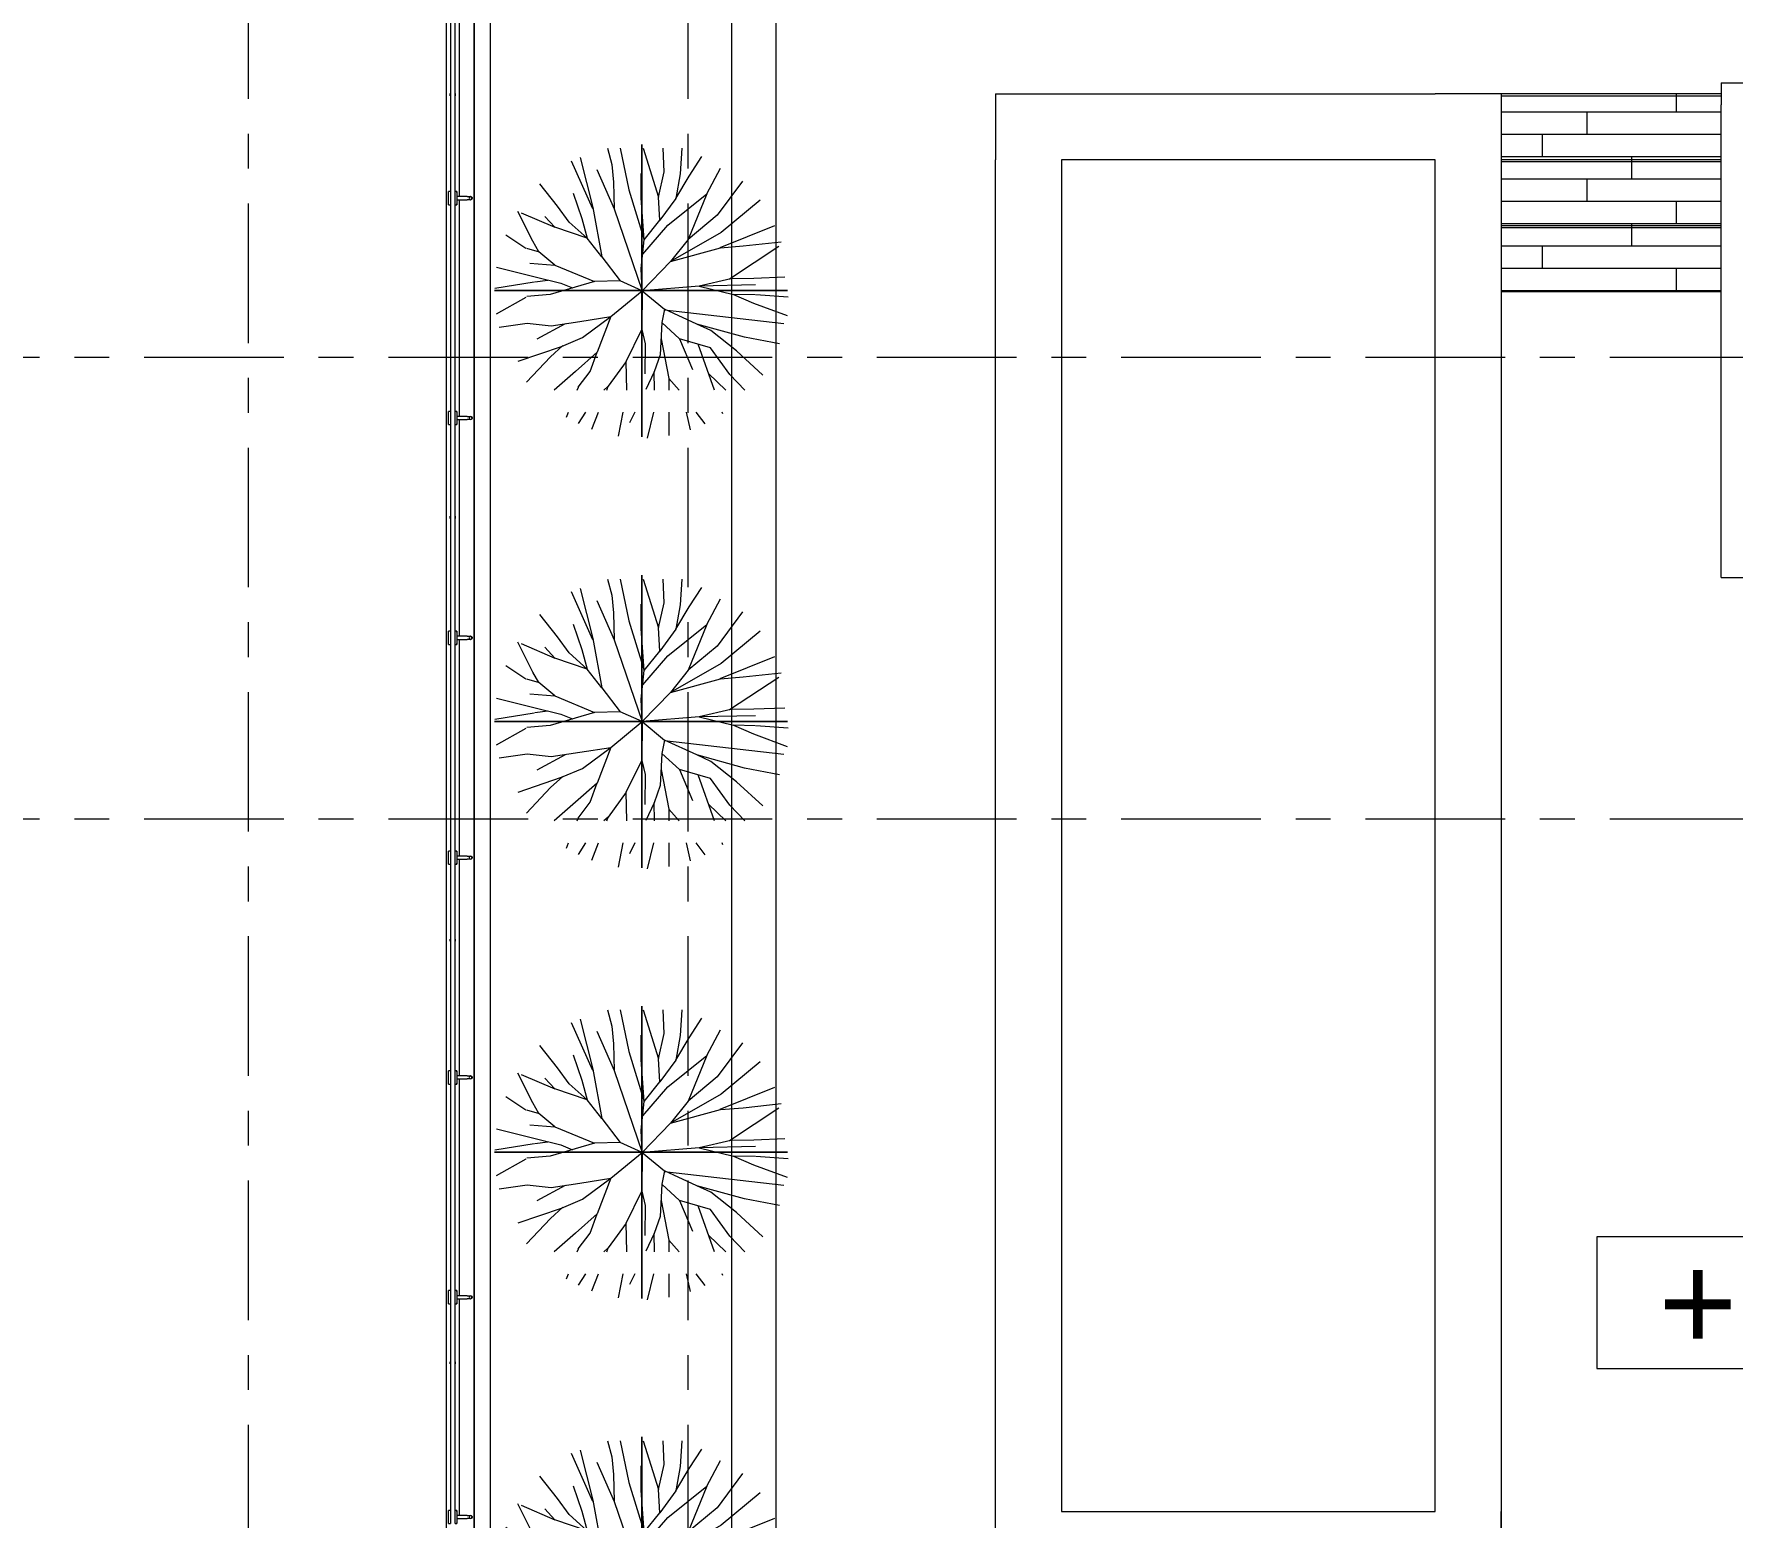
# Model space of a CAD drawing. Header units: millimetres. Extents: x -20144 to 117103, y -11426 to 48263.
# Drawn here: x 69525 to 77251, y 3175 to 9922 of the extents above; entities that cross this region are included whole.
import ezdxf
from ezdxf.enums import TextEntityAlignment as Align

# ---------------------------------------------------------------- set-up
doc = ezdxf.new("R2010")
doc.units = ezdxf.units.MM
doc.linetypes.add('Grid Line', pattern=[22.225, 12.7, -3.175, 3.175, -3.175])
doc.linetypes.add('Overhead 1_16_', pattern=[2.579687, 1.5875, -0.992188])
for name, color, linetype, lineweight in [('KI-HIEU-1', 151, 'Continuous', 9), ('L-SITE', 91, 'Continuous', 5), ('NET THAY 1', 41, 'Continuous', 5), ('NET THAY 2', 55, 'Continuous', 5), ('NET-THAY', 2, 'Continuous', 15), ('S-STRS', 31, 'Continuous', 5), ('TRUC', 225, 'Continuous', 5)]:
    doc.layers.add(name, color=color, linetype=linetype, lineweight=lineweight)
doc.styles.add('Arial', font='arial.ttf', dxfattribs={"height": 476.25})
pattern_1 = [(0, (77200.52, 9670.26), (0, 101.6), []), (90, (77200.52, 9670.26), (-203.2, 203.2), [101.6, -711.2]), (90, (77606.92, 9771.86), (-203.2, 203.2), [101.6, -711.2])]

# ---------------------------------------------------------------- blocks, each defined once
blk = doc.blocks.new('*U631')
at = {"color": 7, "ltscale": 30, "true_color": 0xffffff, "insert": (520, 350), "char_height": 200, "attachment_point": 5, "bg_fill": 3, "box_fill_scale": 1.25, "bg_fill_color": 256, "bg_fill_true_color": 13158600, "bg_fill_transparency": 0}
blk.add_mtext('\\A1;.      ..', dxfattribs=at)
blk.add_lwpolyline([(-200, 200), (1200, 200), (1200, 500), (-200, 500)], close=True)
at = {"color": 7, "style": 'Arial'}
blk.add_attdef('±0.000', text='', height=220, dxfattribs=at).set_placement((500, 350), align=Align.MIDDLE)
blk = doc.blocks.new('Railing - NBS_RailInfillPnl_Post-721024-MẶT BẰNG TẦNG 23')
at = {"layer": 'NET THAY 2'}
for p, q in [((-13, -5), (-13, 5)), ((13, 5), (13, -5))]:
    blk.add_line(p, q, dxfattribs=at)
blk = doc.blocks.new('Railing - Railing-573255-MẶT BẰNG TẦNG 23')
at = {"layer": 'NET THAY 1'}
for p, q in [((400.5, 11599.9), (400.5, -0.1)), ((527.5, 126.9), (527.5, 11472.9)), ((527.5, 11472.9), (527.5, 126.9)), ((460.5, 10168.7), (460.5, 9182)), ((460.5, 9168.7), (460.5, 8182)), ((460.5, 8168.7), (460.5, 7182)), ((460.5, 7168.7), (460.5, 6182)), ((460.5, 6168.7), (460.5, 5182)), ((460.5, 5168.7), (460.5, 4182)), ((460.5, 4168.7), (460.5, 3182))]:
    blk.add_line(p, q, dxfattribs=at)
at = {"extrusion": (0, 0, -1), "zscale": -1}
for p in [(-430.5, 9646.6), (-430.5, 7723.3), (-430.5, 5799.9), (-430.5, 3876.6)]:
    blk.add_blockref('Railing - NBS_RailInfillPnl_Post-721024-MẶT BẰNG TẦNG 23', p, dxfattribs=at)
blk = doc.blocks.new('Top Rail Type - Top Rail_Internal_-573260-MẶT BẰNG TẦNG 23')
at = {"layer": 'NET THAY 1'}
for p, q in [((419.8, 10146.3), (419.8, 9204.3)), ((441.3, 9201.3), (441.3, 10149.3)), ((419.8, 9146.3), (419.8, 8204.3)), ((441.3, 8201.3), (441.3, 9149.3)), ((419.8, 8146.3), (419.8, 7204.3)), ((441.3, 7201.3), (441.3, 8149.3)), ((419.8, 7146.3), (419.8, 6204.3)), ((441.3, 6201.3), (441.3, 7149.3)), ((419.8, 6146.3), (419.8, 5204.3)), ((441.3, 5201.3), (441.3, 6149.3)), ((419.8, 5146.3), (419.8, 4204.3)), ((441.3, 4201.3), (441.3, 5149.3)), ((419.8, 4146.3), (419.8, 3204.3)), ((441.3, 3201.3), (441.3, 4149.3))]:
    blk.add_line(p, q, dxfattribs=at)
blk = doc.blocks.new('ALB-RAILING 32 - ALB-BALUSTER-V86-MẶT BẰNG TẦNG 23')
at = {"layer": 'NET THAY 1'}
for p, q in [((-30, 101.1), (-30, 91.9)), ((-30, 101.1), (30, 101.1)), ((-29, 101.1), (-30, 101.1)), ((-30, 91.9), (-29, 91.9)), ((30, 91.9), (-30, 91.9)), ((30, 101.1), (29, 101.1)), ((29, 91.9), (30, 91.9)), ((30, 91.9), (30, 101.1)), ((-30, 70.4), (-30, 63.2)), ((-30, 70.4), (30, 70.4)), ((-29, 70.4), (-30, 70.4)), ((-30, 63.2), (-26, 63.2)), ((30, 63.2), (-30, 63.2)), ((-7, 63.2), (-7, 15)), ((7, 15), (7, 63.2)), ((26, 63.2), (30, 63.2)), ((30, 70.4), (29, 70.4)), ((30, 63.2), (30, 70.4))]:
    blk.add_line(p, q, dxfattribs=at)
at = {"layer": 'NET THAY 1', "flags": 128}
for points in [[(-7, 1.4), (-7, 1.7), (-7, 2), (-7, 2.3), (-7, 2.6), (-7, 3), (-7, 3.3), (-7, 3.7), (-7, 4.1), (-7, 4.5), (-7, 5), (-7, 5.4), (-7, 5.9), (-7, 6.4), (-7, 6.9), (-7, 7.4), (-7, 7.9), (-7, 8.5), (-7, 9), (-7, 9.6), (-7, 10.1), (-7, 10.7), (-7, 11.3), (-7, 11.9), (-7, 12.5), (-7, 13), (-7, 13.6), (-7, 14.2), (-7, 14.8), (-7, 15)], [(7, 0), (7, -0.3), (7, -0.6), (6.9, -0.8), (6.9, -1.1), (6.9, -1.4), (6.8, -1.7)], [(7, 15), (7, 14.4), (7, 13.8), (7, 13.2), (7, 12.6), (7, 12), (7, 11.4), (7, 10.9), (7, 10.3), (7, 9.7), (7, 9.2), (7, 8.6), (7, 8.1), (7, 7.5), (7, 7), (7, 6.5), (7, 6), (7, 5.6), (7, 5.1), (7, 4.7), (7, 4.2), (7, 3.8), (7, 3.4), (7, 3.1), (7, 2.7)], [(-3, -6.3), (-3.2, -6.2), (-3.5, -6.1), (-3.7, -5.9), (-4, -5.8), (-4.2, -5.6), (-4.4, -5.4), (-4.6, -5.3), (-4.8, -5.1), (-5, -4.9), (-5.2, -4.7), (-5.4, -4.5), (-5.6, -4.2), (-5.7, -4), (-5.9, -3.8), (-6, -3.5), (-6.2, -3.3), (-6.3, -3), (-6.4, -2.8), (-6.5, -2.5), (-6.6, -2.3), (-6.7, -2), (-6.8, -1.7), (-6.8, -1.5), (-6.9, -1.2)], [(0, -7), (-0.3, -7), (-0.6, -7), (-0.8, -6.9), (-1.1, -6.9), (-1.4, -6.9), (-1.7, -6.8)], [(6.6, -2.5), (6.4, -2.7), (6.3, -3), (6.2, -3.2), (6.1, -3.5), (5.9, -3.7), (5.8, -4), (5.6, -4.2), (5.4, -4.4), (5.3, -4.6), (5.1, -4.8), (4.9, -5), (4.7, -5.2), (4.5, -5.4), (4.2, -5.6), (4, -5.7), (3.8, -5.9), (3.5, -6), (3.3, -6.2), (3, -6.3), (2.8, -6.4), (2.5, -6.5), (2.3, -6.6), (2, -6.7), (1.7, -6.8), (1.5, -6.8), (1.2, -6.9), (0.9, -6.9), (0.6, -7), (0.4, -7), (0.1, -7), (0, -7)]]:
    blk.add_lwpolyline(points, dxfattribs=at)
at = {"layer": 'NET THAY 1'}
for start, end in [(90, 270), (270, 90)]:
    blk.add_arc((0, 0), 7, start, end, dxfattribs=at)
blk = doc.blocks.new('CAY XANH 1 - new block_dwg_110_植栽_中_高木 - 落葉1_φ4000_H5500-1445069-IDEA-4th Storey - Detail-714095-MẶT BẰNG TẦNG 23')
at = {"layer": 'L-SITE'}
for p, q in [((-667, 1111), (-958, 1760)), ((879, 1317), (625, 696)), ((-1850, 759), (-1578, 578)), ((1796, 880), (1057, 580)), ((-1570, 578), (-1398, 529)), ((1855, 599), (1188, 159)), ((-2000, 33), (-1462, 119)), ((-1453, 121), (-1278, 144)), ((-1975, -315), (-1571, -88)), ((1984, -88), (1545, -58)), ((-1423, -653), (-1041, -445)), ((1923, -449), (303, -262)), ((983, -1349), (762, -724)), ((1138, -1349), (902, -1122)), ((-880, -1349), (-864, -1308)), ((502, -1349), (365, -1191)), ((-1024, -1718), (-996, -1647)), ((-766, -1647), (-866, -1803)), ((-682, -1880), (-593, -1647)), ((-321, -1974), (-258, -1647)), ((-98, -1647), (-170, -1795)), ((76, -1999), (158, -1647)), ((365, -1647), (365, -1967)), ((659, -1888), (605, -1647)), ((855, -1808), (734, -1647)), ((1097, -1672), (1088, -1647))]:
    blk.add_line(p, q, dxfattribs=at)
at = {"layer": 'L-SITE', "flags": 128}
for points in [[(-470, 1933), (-408, 1715), (-389, 1474), (-379, 1110)], [(-297, 1933), (-181, 1368), (30, 691), (242, 956)], [(16, 1933), (224, 1272), (298, 1613), (287, 1933)], [(541, 1933), (518, 1586), (459, 1252), (641, 1557), (813, 1820)], [(-838, 1808), (-670, 1129), (-546, 458), (-743, 713), (-989, 932), (-1147, 1149), (-1389, 1451)], [(-615, 1645), (-379, 1110), (0, 0), (-295, 133)], [(10, 497), (348, 890), (879, 1317), (1065, 1665)], [(1939, 182), (1516, 167), (1206, 162), (773, 64), (0, 0), (-10, 303), (30, 691), (-10, 1257), (-10, 1592)], [(1364, 1487), (1021, 1024), (625, 696), (384, 396), (0, 0), (305, -251), (268, -432)], [(-934, 1324), (-819, 978), (-743, 713), (-1182, 862)], [(459, 1252), (242, 956), (224, 1272)], [(1602, 1227), (1074, 790), (384, 396), (1064, 582), (1374, 607), (1887, 662)], [(-1522, 376), (-1182, 348), (-1399, 530), (-1482, 672), (-1685, 1077)], [(-1640, 1059), (-1182, 862), (-1319, 1008)], [(-1974, 319), (-1451, 187), (-1104, 101), (-945, 37)], [(-1182, 348), (-645, 125), (-1245, -52), (-1564, -80)], [(-546, 458), (-295, 133), (-645, 125)], [(-1683, -957), (-1092, -755), (-807, -637), (-423, -352), (0, 0), (-5, -527)], [(1538, 78), (773, 64), (1241, -50)], [(1534, -57), (1241, -50), (1512, -168), (1971, -338)], [(-1938, -494), (-1560, -440), (-1235, -475), (-846, -416), (-423, -352), (-610, -834), (-905, -1095), (-1192, -1349)], [(508, -651), (268, -432), (248, -870), (165, -1101)], [(1865, -721), (1389, -632), (743, -453), (305, -251)], [(1640, -1145), (1284, -817), (935, -541), (743, -453)], [(-217, -960), (-5, -527), (44, -720), (39, -1126)], [(258, -651), (365, -1191), (365, -1349)], [(1397, -1349), (1191, -1135), (931, -773), (508, -651), (685, -1070)], [(-1567, -1243), (-1244, -895), (-1077, -745)], [(-867, -1310), (-703, -1095), (-608, -832)], [(-208, -1349), (-217, -960), (-458, -1297)], [(170, -1349), (165, -1101), (52, -1342)], [(-478, -1349), (-458, -1297), (-518, -1349)]]:
    blk.add_lwpolyline(points, dxfattribs=at)
blk = doc.blocks.new('CAY XANH 1 - new block_dwg-714094-MẶT BẰNG TẦNG 23')
at = {"xscale": 0.5, "yscale": 0.5, "zscale": 0.5}
blk.add_blockref('CAY XANH 1 - new block_dwg_110_植栽_中_高木 - 落葉1_φ4000_H5500-1445069-IDEA-4th Storey - Detail-714095-MẶT BẰNG TẦNG 23', (-494874, 495980), dxfattribs=at)
blk = doc.blocks.new('CAY XANH 1 - CAY XANH_dwg-714093-MẶT BẰNG TẦNG 23')
at = {"layer": 'L-SITE'}
for p, q in [((28746.5, 0), (28733, 0)), ((28788.3, 0), (28770.7, 0)), ((28931.4, 0), (28921.9, 0)), ((29155.3, 0), (29164.1, 0))]:
    blk.add_line(p, q, dxfattribs=at)
at = {"layer": 'L-SITE', "flags": 128}
for points in [[(28694.1, 0), (28684.6, 0), (28661.3, 0), (28659.4, 0), (28644, 0), (28634.5, 0), (28611.2, 0), (28603.7, 0), (28594.2, 0), (28603.7, 0), (28609.6, 0), (28592.2, 0), (28570.9, 0), (28578.4, 0), (28603.7, 0), (28662, 0), (28642.6, 0), (28600.1, 0), (28579.1, 0), (28609.9, 0), (28604, 0), (28575.2, 0), (28563.7, 0), (28584.7, 0), (28609.9, 0), (28613.8, 0), (28600.1, 0), (28611.8, 0), (28638.7, 0), (28677.6, 0), (28708.4, 0), (28713.9, 0), (28725.7, 0), (28715.9, 0), (28712.3, 0), (28702.5, 0), (28691, 0), (28706.4, 0), (28731.3, 0), (28735.2, 0), (28750.6, 0), (28756.5, 0), (28781.4, 0), (28806.3, 0), (28821.7, 0), (28833.5, 0), (28837.1, 0), (28862.3, 0), (28883.3, 0), (28898.7, 0), (28916, 0), (28931.4, 0)], [(28647.5, 0), (28660.7, 0), (28678.3, 0), (28673.9, 0), (28669.5, 0), (28647.5, 0)], [(29039.2, 0), (29014.3, 0), (28989.4, 0), (28974, 0), (28975.7, 0), (28958.6, 0), (28943.2, 0), (28925.9, 0), (28918, 0), (28931.4, 0), (28920, 0), (28895.1, 0), (28877.7, 0), (28821.5, 0), (28814, 0), (28794.6, 0), (28769.7, 0), (28707.5, 0), (28715.4, 0), (28722.9, 0), (28717.3, 0), (28707.5, 0), (28702, 0), (28694.1, 0)], [(28752.4, 0), (28737, 0), (28715.7, 0)], [(28715.7, 0), (28725.2, 0), (28721.6, 0), (28735, 0), (28740.6, 0), (28746.5, 0), (28765.8, 0), (28752.4, 0)], [(28733, 0), (28738.9, 0), (28756, 0), (28765.8, 0), (28771.4, 0), (28775.3, 0), (28781.2, 0), (28788.7, 0), (28792.7, 0), (28732.7, 0)], [(28732.7, 0), (28740.3, 0), (28815.9, 0), (28825.4, 0), (28881.6, 0), (28895.1, 0), (28898.7, 0), (28889.2, 0), (28895.1, 0), (28904.6, 0), (28921.9, 0), (28927.8, 0)], [(28763.8, 0), (28748.4, 0), (28746.5, 0)], [(28785.1, 0), (28788.7, 0), (28790.7, 0), (28785.1, 0), (28763.8, 0)], [(28770.7, 0), (28768.5, 0), (28779.5, 0), (28788.3, 0)], [(28817.6, 0), (28796.6, 0), (28785.1, 0)], [(28921.9, 0), (28908.5, 0), (28910.5, 0), (28893.1, 0), (28898.7, 0), (28893.1, 0), (28867.9, 0), (28812, 0)], [(28812, 0), (28823.5, 0), (28817.6, 0)], [(28927.8, 0), (28939.3, 0), (28941.3, 0), (28946.8, 0), (28956.7, 0), (28933.4, 0), (28921.9, 0), (28931.4, 0), (28946.8, 0), (28962.2, 0), (28970.1, 0), (28981.6, 0), (28995, 0)], [(29091.3, 0), (29110.6, 0), (29116.2, 0), (29106.7, 0), (29089.3, 0), (29081.8, 0), (29072, 0), (29058.5, 0), (29037.2, 0), (29033.6, 0), (29018.2, 0), (29008.4, 0), (29002.8, 0), (28997, 0), (28983.5, 0), (28966.2, 0), (28958.6, 0), (28956.7, 0), (28939.3, 0), (28921.9, 0)], [(28921.9, 0), (28931.4, 0), (28933.4, 0), (28943.2, 0), (28956.7, 0), (28954.7, 0), (28958.6, 0), (28975.7, 0), (28981.6, 0), (28987.5, 0), (29004.8, 0), (29037.2, 0), (29047.1, 0), (29053, 0), (29041.2, 0), (29043.1, 0), (29051, 0), (29068.4, 0)], [(28995, 0), (29010.4, 0), (29025.8, 0), (29020.2, 0), (29006.5, 0)], [(29006.5, 0), (29025.8, 0), (29029.7, 0), (29018.2, 0), (29025.8, 0), (29045.1, 0), (29053, 0), (29062.5, 0), (29070, 0), (29083.8, 0), (29108.7, 0), (29114.5, 0)], [(29312.7, 0), (29293.4, 0), (29302.9, 0), (29316.3, 0), (29320.3, 0), (29302.9, 0), (29285.5, 0), (29262.6, 0), (29270.1, 0), (29304.9, 0), (29312.7, 0), (29304.9, 0), (29297.3, 0), (29281.9, 0), (29327.3, 0), (29348.6, 0), (29330.1, 0), (29343.5, 0), (29390.9, 0), (29381.4, 0), (29362, 0), (29366, 0), (29373.5, 0), (29352.5, 0), (29344.7, 0), (29331.2, 0), (29311.9, 0), (29298.5, 0), (29229.9, 0), (29212.5, 0), (29205, 0), (29176.1, 0), (29168.3, 0), (29150.9, 0), (29145.3, 0), (29160.7, 0), (29174.2, 0), (29170.2, 0), (29152.9, 0), (29145.3, 0), (29102.8, 0), (29106.7, 0), (29070, 0), (29043.1, 0), (29037.2, 0)], [(29037.2, 0), (29058.5, 0), (29072, 0), (29087.4, 0), (29099.2, 0), (29089.3, 0), (29075.9, 0), (29068.4, 0), (29104.7, 0), (29116.2, 0)], [(29116.2, 0), (29091.3, 0), (29083.8, 0), (29070, 0), (29049, 0), (29039.2, 0)], [(29068.4, 0), (29056.6, 0), (29060.5, 0), (29112.3, 0), (29147, 0), (29158.4, 0), (29135.5, 0), (29131.6, 0), (29147, 0), (29162.4, 0), (29169.9, 0), (29187.3, 0), (29195.1, 0), (29222, 0), (29233.5, 0), (29256.7, 0), (29210.9, 0), (29220.4, 0), (29208.6, 0), (29224, 0), (29237.7, 0), (29247.2, 0), (29260.6, 0), (29268.5, 0), (29283.9, 0), (29299.3, 0), (29312.7, 0)], [(29114.5, 0), (29100.8, 0), (29091.3, 0)], [(29160.7, 0), (29147, 0), (29133.5, 0), (29139.4, 0), (29162.4, 0), (29170.2, 0), (29154.8, 0)], [(29164.1, 0), (29172.9, 0), (29179.5, 0), (29192.7, 0), (29186.1, 0), (29150.9, 0), (29144.3, 0), (29137.8, 0), (29144.3, 0), (29155.3, 0)], [(29154.8, 0), (29162.4, 0), (29181.7, 0), (29191.5, 0), (29185.6, 0), (29212.5, 0), (29224, 0), (29205, 0), (29199.1, 0), (29177.8, 0), (29179.7, 0)], [(29179.7, 0), (29174.2, 0), (29160.7, 0)], [(29221.3, 0), (29199.3, 0), (29186.1, 0), (29199.3, 0)], [(29199.3, 0), (29210.3, 0), (29230.1, 0), (29241.1, 0), (29283.4, 0), (29301, 0), (29296.6, 0), (29238.9, 0), (29241.1, 0), (29225.7, 0), (29221.3, 0)]]:
    blk.add_lwpolyline(points, dxfattribs=at)
for points in [[(28645.7, 0), (28641.3, 0), (28706.9, 0), (28676.5, 0), (28672.1, 0), (28685.3, 0), (28676.5, 0)], [(28690.8, 0), (28669.5, 0), (28662, 0), (28675.4, 0), (28681, 0), (28698.3, 0), (28700.3, 0)], [(28737.7, 0), (28750.9, 0), (28759.7, 0), (28755.3, 0), (28737.7, 0), (28711.3, 0), (28700.3, 0), (28698.1, 0), (28715.7, 0), (28717.9, 0), (28722.3, 0), (28739.9, 0)], [(28785.9, 0), (28783.7, 0), (28768.3, 0), (28757.3, 0), (28752.9, 0), (28748.5, 0), (28768.3, 0), (28777.1, 0)], [(28904.6, 0), (28915.6, 0), (28871.6, 0), (28805.9, 0), (28810.3, 0), (28803.7, 0), (28873.8, 0), (28882.6, 0)], [(28871.6, 0), (28858.4, 0), (28851.8, 0), (28862.8, 0)], [(28898, 0), (28909, 0), (28928.8, 0), (28931, 0), (28935.4, 0), (28942, 0), (28931, 0), (28909, 0), (28880.4, 0)], [(28926.6, 0), (28942, 0), (28957.4, 0), (28950.8, 0), (28975, 0), (28957.4, 0), (28948.6, 0), (28915.6, 0)], [(28970.6, 0), (28975, 0), (28957.4, 0), (28942, 0), (28955.2, 0), (28950.8, 0)], [(29036.6, 0), (29043.2, 0), (29045.4, 0), (29025.6, 0), (29023.4, 0)], [(29118, 0), (29115.8, 0), (29135.6, 0), (29140, 0), (29129, 0)], [(29157.5, 0), (29161.9, 0), (29190.5, 0), (29194.9, 0), (29192.7, 0), (29205.9, 0), (29225.7, 0), (29219.1, 0), (29205.9, 0), (29203.7, 0), (29192.7, 0), (29164.1, 0)], [(29287, 0), (29239.4, 0), (29231.8, 0), (29294.6, 0), (29300.5, 0), (29319.8, 0), (29304.4, 0)]]:
    blk.add_lwpolyline(points, close=True, dxfattribs=at)
blk = doc.blocks.new('CAY XANH 1 - CAY XANH_dwg-714092-MẶT BẰNG TẦNG 23')
at = {"layer": 'L-SITE'}
for p, q in [((0, -28746.5), (0, -28733)), ((0, -28788.3), (0, -28770.7)), ((0, -28931.4), (0, -28921.9)), ((0, -29155.3), (0, -29164.1))]:
    blk.add_line(p, q, dxfattribs=at)
at = {"layer": 'L-SITE', "flags": 128}
for points in [[(0, -28694.1), (0, -28684.6), (0, -28661.3), (0, -28659.4), (0, -28644), (0, -28634.5), (0, -28611.2), (0, -28603.7), (0, -28594.2), (0, -28603.7), (0, -28609.6), (0, -28592.2), (0, -28570.9), (0, -28578.4), (0, -28603.7), (0, -28662), (0, -28642.6), (0, -28600.1), (0, -28579.1), (0, -28609.9), (0, -28604), (0, -28575.2), (0, -28563.7), (0, -28584.7), (0, -28609.9), (0, -28613.8), (0, -28600.1), (0, -28611.8), (0, -28638.7), (0, -28677.6), (0, -28708.4), (0, -28713.9), (0, -28725.7), (0, -28715.9), (0, -28712.3), (0, -28702.5), (0, -28691), (0, -28706.4), (0, -28731.3), (0, -28735.2), (0, -28750.6), (0, -28756.5), (0, -28781.4), (0, -28806.3), (0, -28821.7), (0, -28833.5), (0, -28837.1), (0, -28862.3), (0, -28883.3), (0, -28898.7), (0, -28916), (0, -28931.4)], [(0, -28647.5), (0, -28660.7), (0, -28678.3), (0, -28673.9), (0, -28669.5), (0, -28647.5)], [(0, -29039.2), (0, -29014.3), (0, -28989.4), (0, -28974), (0, -28975.7), (0, -28958.6), (0, -28943.2), (0, -28925.9), (0, -28918), (0, -28931.4), (0, -28920), (0, -28895.1), (0, -28877.7), (0, -28821.5), (0, -28814), (0, -28794.6), (0, -28769.7), (0, -28707.5), (0, -28715.4), (0, -28722.9), (0, -28717.3), (0, -28707.5), (0, -28702), (0, -28694.1)], [(0, -28752.4), (0, -28737), (0, -28715.7)], [(0, -28715.7), (0, -28725.2), (0, -28721.6), (0, -28735), (0, -28740.6), (0, -28746.5), (0, -28765.8), (0, -28752.4)], [(0, -28733), (0, -28738.9), (0, -28756), (0, -28765.8), (0, -28771.4), (0, -28775.3), (0, -28781.2), (0, -28788.7), (0, -28792.7), (0, -28732.7)], [(0, -28732.7), (0, -28740.3), (0, -28815.9), (0, -28825.4), (0, -28881.6), (0, -28895.1), (0, -28898.7), (0, -28889.2), (0, -28895.1), (0, -28904.6), (0, -28921.9), (0, -28927.8)], [(0, -28763.8), (0, -28748.4), (0, -28746.5)], [(0, -28785.1), (0, -28788.7), (0, -28790.7), (0, -28785.1), (0, -28763.8)], [(0, -28770.7), (0, -28768.5), (0, -28779.5), (0, -28788.3)], [(0, -28817.6), (0, -28796.6), (0, -28785.1)], [(0, -28921.9), (0, -28908.5), (0, -28910.5), (0, -28893.1), (0, -28898.7), (0, -28893.1), (0, -28867.9), (0, -28812)], [(0, -28812), (0, -28823.5), (0, -28817.6)], [(0, -28927.8), (0, -28939.3), (0, -28941.3), (0, -28946.8), (0, -28956.7), (0, -28933.4), (0, -28921.9), (0, -28931.4), (0, -28946.8), (0, -28962.2), (0, -28970.1), (0, -28981.6), (0, -28995)], [(0, -29091.3), (0, -29110.6), (0, -29116.2), (0, -29106.7), (0, -29089.3), (0, -29081.8), (0, -29072), (0, -29058.5), (0, -29037.2), (0, -29033.6), (0, -29018.2), (0, -29008.4), (0, -29002.8), (0, -28997), (0, -28983.5), (0, -28966.2), (0, -28958.6), (0, -28956.7), (0, -28939.3), (0, -28921.9)], [(0, -28921.9), (0, -28931.4), (0, -28933.4), (0, -28943.2), (0, -28956.7), (0, -28954.7), (0, -28958.6), (0, -28975.7), (0, -28981.6), (0, -28987.5), (0, -29004.8), (0, -29037.2), (0, -29047.1), (0, -29053), (0, -29041.2), (0, -29043.1), (0, -29051), (0, -29068.4)], [(0, -28995), (0, -29010.4), (0, -29025.8), (0, -29020.2), (0, -29006.5)], [(0, -29006.5), (0, -29025.8), (0, -29029.7), (0, -29018.2), (0, -29025.8), (0, -29045.1), (0, -29053), (0, -29062.5), (0, -29070), (0, -29083.8), (0, -29108.7), (0, -29114.5)], [(0, -29312.7), (0, -29293.4), (0, -29302.9), (0, -29316.3), (0, -29320.3), (0, -29302.9), (0, -29285.5), (0, -29262.6), (0, -29270.1), (0, -29304.9), (0, -29312.7), (0, -29304.9), (0, -29297.3), (0, -29281.9), (0, -29327.3), (0, -29348.6), (0, -29330.1), (0, -29343.5), (0, -29390.9), (0, -29381.4), (0, -29362), (0, -29366), (0, -29373.5), (0, -29352.5), (0, -29344.7), (0, -29331.2), (0, -29311.9), (0, -29298.5), (0, -29229.9), (0, -29212.5), (0, -29205), (0, -29176.1), (0, -29168.3), (0, -29150.9), (0, -29145.3), (0, -29160.7), (0, -29174.2), (0, -29170.2), (0, -29152.9), (0, -29145.3), (0, -29102.8), (0, -29106.7), (0, -29070), (0, -29043.1), (0, -29037.2)], [(0, -29037.2), (0, -29058.5), (0, -29072), (0, -29087.4), (0, -29099.2), (0, -29089.3), (0, -29075.9), (0, -29068.4), (0, -29104.7), (0, -29116.2)], [(0, -29116.2), (0, -29091.3), (0, -29083.8), (0, -29070), (0, -29049), (0, -29039.2)], [(0, -29068.4), (0, -29056.6), (0, -29060.5), (0, -29112.3), (0, -29147), (0, -29158.4), (0, -29135.5), (0, -29131.6), (0, -29147), (0, -29162.4), (0, -29169.9), (0, -29187.3), (0, -29195.1), (0, -29222), (0, -29233.5), (0, -29256.7), (0, -29210.9), (0, -29220.4), (0, -29208.6), (0, -29224), (0, -29237.7), (0, -29247.2), (0, -29260.6), (0, -29268.5), (0, -29283.9), (0, -29299.3), (0, -29312.7)], [(0, -29114.5), (0, -29100.8), (0, -29091.3)], [(0, -29160.7), (0, -29147), (0, -29133.5), (0, -29139.4), (0, -29162.4), (0, -29170.2), (0, -29154.8)], [(0, -29164.1), (0, -29172.9), (0, -29179.5), (0, -29192.7), (0, -29186.1), (0, -29150.9), (0, -29144.3), (0, -29137.8), (0, -29144.3), (0, -29155.3)], [(0, -29154.8), (0, -29162.4), (0, -29181.7), (0, -29191.5), (0, -29185.6), (0, -29212.5), (0, -29224), (0, -29205), (0, -29199.1), (0, -29177.8), (0, -29179.7)], [(0, -29179.7), (0, -29174.2), (0, -29160.7)], [(0, -29221.3), (0, -29199.3), (0, -29186.1), (0, -29199.3)], [(0, -29199.3), (0, -29210.3), (0, -29230.1), (0, -29241.1), (0, -29283.4), (0, -29301), (0, -29296.6), (0, -29238.9), (0, -29241.1), (0, -29225.7), (0, -29221.3)]]:
    blk.add_lwpolyline(points, dxfattribs=at)
for points in [[(0, -28645.7), (0, -28641.3), (0, -28706.9), (0, -28676.5), (0, -28672.1), (0, -28685.3), (0, -28676.5)], [(0, -28690.8), (0, -28669.5), (0, -28662), (0, -28675.4), (0, -28681), (0, -28698.3), (0, -28700.3)], [(0, -28737.7), (0, -28750.9), (0, -28759.7), (0, -28755.3), (0, -28737.7), (0, -28711.3), (0, -28700.3), (0, -28698.1), (0, -28715.7), (0, -28717.9), (0, -28722.3), (0, -28739.9)], [(0, -28785.9), (0, -28783.7), (0, -28768.3), (0, -28757.3), (0, -28752.9), (0, -28748.5), (0, -28768.3), (0, -28777.1)], [(0, -28904.6), (0, -28915.6), (0, -28871.6), (0, -28805.9), (0, -28810.3), (0, -28803.7), (0, -28873.8), (0, -28882.6)], [(0, -28871.6), (0, -28858.4), (0, -28851.8), (0, -28862.8)], [(0, -28898), (0, -28909), (0, -28928.8), (0, -28931), (0, -28935.4), (0, -28942), (0, -28931), (0, -28909), (0, -28880.4)], [(0, -28926.6), (0, -28942), (0, -28957.4), (0, -28950.8), (0, -28975), (0, -28957.4), (0, -28948.6), (0, -28915.6)], [(0, -28970.6), (0, -28975), (0, -28957.4), (0, -28942), (0, -28955.2), (0, -28950.8)], [(0, -29036.6), (0, -29043.2), (0, -29045.4), (0, -29025.6), (0, -29023.4)], [(0, -29118), (0, -29115.8), (0, -29135.6), (0, -29140), (0, -29129)], [(0, -29157.5), (0, -29161.9), (0, -29190.5), (0, -29194.9), (0, -29192.7), (0, -29205.9), (0, -29225.7), (0, -29219.1), (0, -29205.9), (0, -29203.7), (0, -29192.7), (0, -29164.1)], [(0, -29287), (0, -29239.4), (0, -29231.8), (0, -29294.6), (0, -29300.5), (0, -29319.8), (0, -29304.4)]]:
    blk.add_lwpolyline(points, close=True, dxfattribs=at)
blk = doc.blocks.new('CAY XANH 1 - CAY XANH 1-678680-MẶT BẰNG TẦNG 23')
for name, p, xscale, yscale, zscale in [('CAY XANH 1 - new block_dwg-714094-MẶT BẰNG TẦNG 23', (331762.8, -332503.6), 0.6703958691910499, 0.6703958691910499, 0.6703958691910499), ('CAY XANH 1 - CAY XANH_dwg-714092-MẶT BẰNG TẦNG 23', (0, 46610), 1.608504446305672, 1.608504446305672, 1.608504446305672), ('CAY XANH 1 - CAY XANH_dwg-714093-MẶT BẰNG TẦNG 23', (-46720.7, 0), 1.612196637345681, 1.612196637345681, 1.612196637345681)]:
    blk.add_blockref(name, p, dxfattribs=dict(xscale=xscale, yscale=yscale, zscale=zscale))

msp = doc.modelspace()

# ---------------------------------------------------------------- hatches: boundary and pattern name
at = {"layer": 'NET THAY 1'}
h = msp.add_hatch(dxfattribs=at)
h.set_pattern_fill('FP_6', color=256, style=0, pattern_type=2)
h.set_pattern_definition(pattern_1)
h.paths.add_polyline_path([(77200.5, 9349.9), (77200.5, 9649.9), (76200.5, 9649.9), (76200.5, 9349.9)], flags=0)
h = msp.add_hatch(dxfattribs=at)
h.set_pattern_fill('FP_6', color=256, style=0, pattern_type=2)
h.set_pattern_definition(pattern_1)
h.paths.add_polyline_path([(77200.5, 9049.9), (77200.5, 9349.9), (76200.5, 9349.9), (76200.5, 9049.9)], flags=0)
h = msp.add_hatch(dxfattribs=at)
h.set_pattern_fill('FP_6', color=256, style=0, pattern_type=2)
h.set_pattern_definition(pattern_1)
h.paths.add_polyline_path([(77200.5, 8749.9), (77200.5, 9049.9), (76200.5, 9049.9), (76200.5, 8749.9)], flags=0)

# ---------------------------------------------------------------- linework, layer by layer
at = {"layer": 'NET-THAY', "lineweight": 9}
for p, q in [((71600.5, 11399.9), (71600.5, 199.9)), ((72700.5, 1299.9), (72700.5, 11399.9)), ((72900.5, 11399.9), (72900.5, 1499.9)), ((77200.5, 9700), (80200, 9700)), ((77200.5, 9700), (77200.5, 9600)), ((73900.5, 9649.9), (75900.5, 9649.9)), ((73900.5, 9649.9), (73900.5, 9349.9)), ((76200.5, 9649.9), (75900.5, 9649.9)), ((76200.5, 9649.9), (76200.5, 3199.9)), ((77200.5, 7450), (77200.5, 9600)), ((73900.5, 2899.9), (73900.5, 9349.9)), ((75900.5, 9349.9), (74200.5, 9349.9)), ((74200.5, 9349.9), (74200.5, 3199.9)), ((75900.5, 9349.9), (74200.5, 9349.9)), ((74200.5, 9349.9), (74200.5, 3199.9)), ((75900.5, 3199.9), (75900.5, 9349.9)), ((75900.5, 3199.9), (75900.5, 9349.9)), ((77200.5, 8749.9), (76200.5, 8749.9)), ((76200.5, 8749.9), (76200.5, 2899.9)), ((77200.5, 7450), (77300.5, 7450)), ((74200.5, 3199.9), (75900.5, 3199.9)), ((74200.5, 3199.9), (75900.5, 3199.9)), ((76200.5, 2899.9), (76200.5, 3199.9))]:
    msp.add_line(p, q, dxfattribs=at)
at = {"layer": 'S-STRS'}
for p, q in [((77200.5, 9649.9), (76200.5, 9649.9)), ((77200.5, 9349.9), (76200.5, 9349.9)), ((76200.5, 9049.9), (76200.5, 8749.9)), ((77200.5, 9049.9), (76200.5, 9049.9)), ((77200.5, 8749.9), (76200.5, 8749.9))]:
    msp.add_line(p, q, dxfattribs=at)
at = {"layer": 'S-STRS', "linetype": 'Overhead 1_16_'}
for p, q in [((77200.5, 9639.9), (76200.5, 9639.9)), ((77200.5, 9339.9), (76200.5, 9339.9)), ((77200.5, 9039.9), (76200.5, 9039.9))]:
    msp.add_line(p, q, dxfattribs=at)
at = {"layer": 'TRUC', "linetype": 'Grid Line', "ltscale": 50}
for p, q in [((70500.5, 43599.9), (70500.5, -4500.1)), ((72500.5, 43599.9), (72500.5, -7167.6)), ((114000.5, 8449.9), (56593, 8449.9)), ((114000.5, 6349.9), (58907.6, 6349.9))]:
    msp.add_line(p, q, dxfattribs=at)

# ---------------------------------------------------------------- block references
at = {"lineweight": 9}
for name, p in [('Railing - Railing-573255-MẶT BẰNG TẦNG 23', (71000, 0)), ('Top Rail Type - Top Rail_Internal_-573260-MẶT BẰNG TẦNG 23', (71000, 0)), ('CAY XANH 1 - CAY XANH 1-678680-MẶT BẰNG TẦNG 23', (72290.5, 8754.9)), ('CAY XANH 1 - CAY XANH 1-678680-MẶT BẰNG TẦNG 23', (72290.5, 6794.9)), ('CAY XANH 1 - CAY XANH 1-678680-MẶT BẰNG TẦNG 23', (72290.5, 4834.9)), ('CAY XANH 1 - CAY XANH 1-678680-MẶT BẰNG TẦNG 23', (72290.5, 2874.9))]:
    msp.add_blockref(name, p, dxfattribs=at)
at = {"lineweight": 9, "rotation": 90}
for p in [(71511.7, 9175.3), (71511.7, 8175.3), (71511.7, 7175.3), (71511.7, 6175.3), (71511.7, 5175.3), (71511.7, 4175.3), (71511.7, 3175.3)]:
    msp.add_blockref('ALB-RAILING 32 - ALB-BALUSTER-V86-MẶT BẰNG TẦNG 23', p, dxfattribs=at)

# ---------------------------------------------------------------- next in the draw order: block references
at = {"layer": 'KI-HIEU-1', "linetype": 'ByBlock', "xscale": 2, "yscale": 2, "zscale": 2}
msp.add_blockref('*U631', (77035, 3450.4), dxfattribs=at).add_auto_attribs({'±0.000': '+81.250'})

doc.saveas('drawing.dxf')
